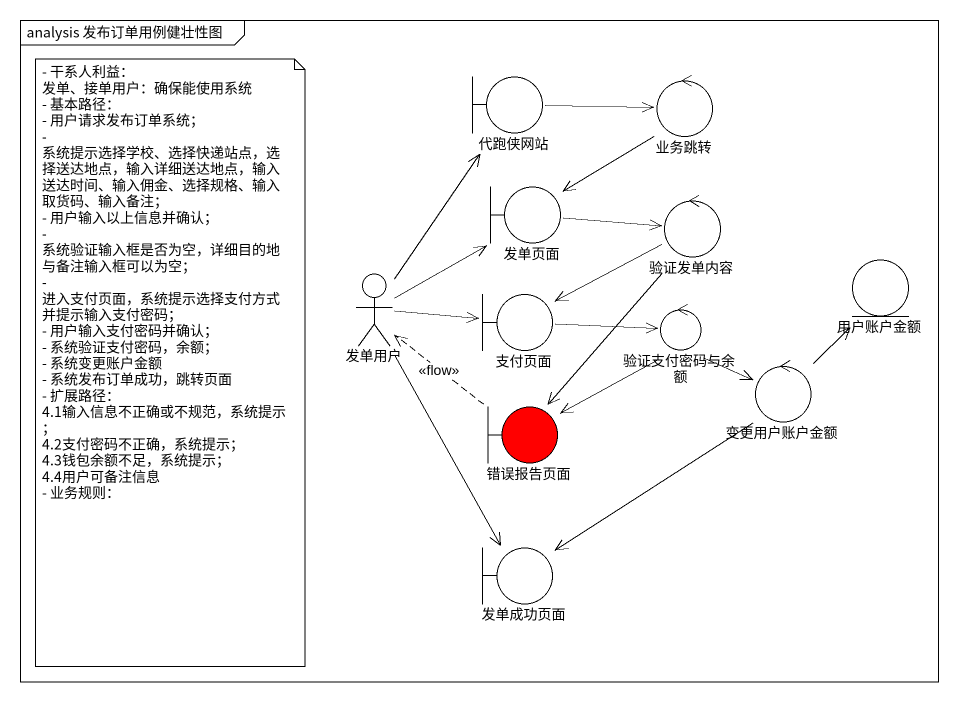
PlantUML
@startuml
mainframe analysis 发布订单用例健壮性图
boundary 代跑侠网站
control 业务跳转
boundary 发单页面
control 验证发单内容
actor 发单用户
boundary 支付页面
entity 用户账户金额
control 验证支付密码与余额
boundary 错误报告页面 #FF0000
control 变更用户账户金额
boundary 发单成功页面
代跑侠网站 -right-> 业务跳转
业务跳转 --> 发单页面
发单页面 -right-> 验证发单内容
验证发单内容 -left-> 支付页面
验证发单内容 --> 错误报告页面
发单用户 -up-> 代跑侠网站
发单用户 -up-> 发单页面
发单用户 -right-> 支付页面
发单用户 --> 发单成功页面
支付页面 -right-> 验证支付密码与余额
验证支付密码与余额 --> 错误报告页面
验证支付密码与余额 -right-> 变更用户账户金额
错误报告页面 .up.> 发单用户 : <<flow>>
变更用户账户金额 -up-> 用户账户金额
变更用户账户金额 --> 发单成功页面
note as N1
  - 干系人利益：
  发单、接单用户：确保能使用系统
  - 基本路径：
  - 用户请求发布订单系统；
  - 系统提示选择学校、选择快递站点，选择送达地点，输入详细送达地点，输入送达时间、输入佣金、选择规格、输入取货码、输入备注；
  - 用户输入以上信息并确认；
  - 系统验证输入框是否为空，详细目的地与备注输入框可以为空；
  - 进入支付页面，系统提示选择支付方式并提示输入支付密码；
  - 用户输入支付密码并确认；
  - 系统验证支付密码，余额；
  - 系统变更账户金额
  - 系统发布订单成功，跳转页面
  - 扩展路径：
  4.1输入信息不正确或不规范，系统提示；
  4.2支付密码不正确，系统提示；
  4.3钱包余额不足，系统提示；
  4.4用户可备注信息
  - 业务规则：
end note
@enduml
